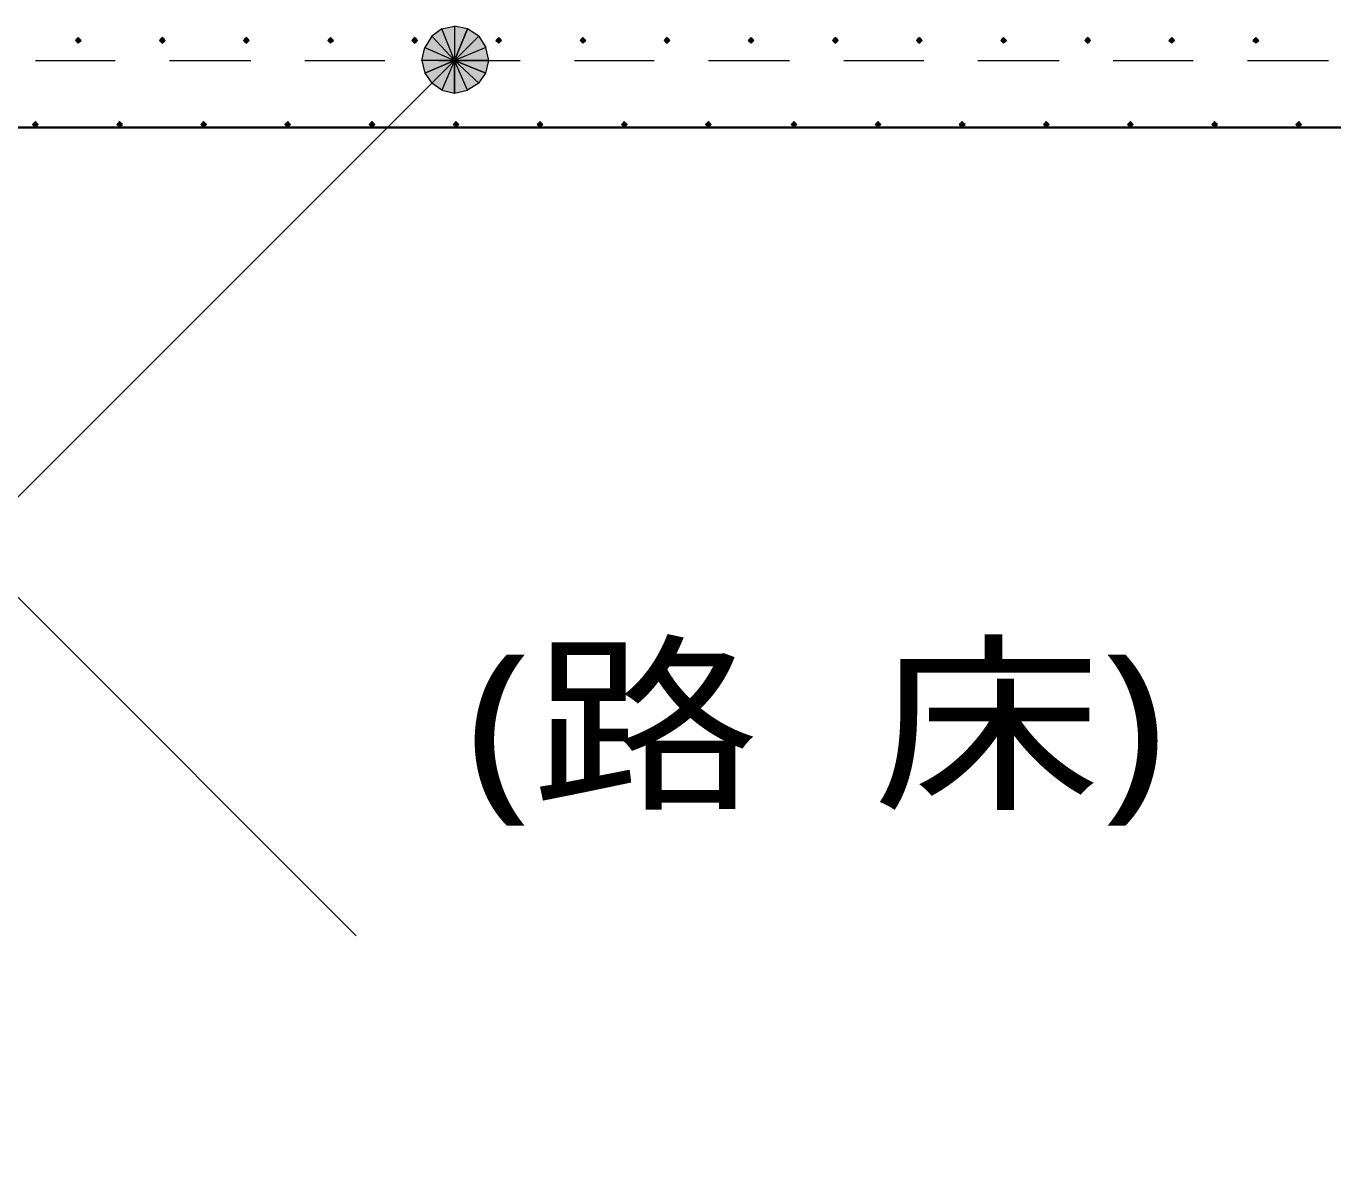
# Model space of a CAD drawing. Header units: millimetres. Extents: x 0 to 420, y 0 to 297.
# Drawn here: x 66.66 to 86.06, y 60.77 to 77.7 of the extents above; entities that cross this region are included whole.
import ezdxf
from ezdxf.enums import TextEntityAlignment as Align

# ---------------------------------------------------------------- set-up
doc = ezdxf.new("R2010")
doc.units = ezdxf.units.MM
doc.styles.add('kst32b', font='NotoSansJP-Variable.ttf')

msp = doc.modelspace()

# ---------------------------------------------------------------- hatches: boundary and pattern name
h = msp.add_hatch(color=7)
h.paths.add_polyline_path([(73.216, 77.661), (73.025, 77.703), (73.025, 77.195), (73.216, 77.661)])
h.paths.add_polyline_path([(73.025, 77.703), (73.025, 77.195), (72.835, 77.661), (73.025, 77.703)])
h.paths.add_polyline_path([(73.025, 77.195), (72.835, 77.661), (72.686, 77.555), (73.025, 77.195)])
h = msp.add_hatch(color=7)
h.paths.add_polyline_path([(73.533, 77.195), (73.491, 77.385), (73.025, 77.195), (73.533, 77.195)])
h.paths.add_polyline_path([(73.491, 77.385), (73.025, 77.195), (73.385, 77.555), (73.491, 77.385)])
h.paths.add_polyline_path([(73.025, 77.195), (73.385, 77.555), (73.216, 77.661), (73.025, 77.195)])
for points in [[(67.437, 77.534), (67.416, 77.512), (67.395, 77.491), (67.416, 77.47), (67.437, 77.449), (67.458, 77.47), (67.479, 77.491), (67.458, 77.512), (67.437, 77.534)], [(68.686, 77.534), (68.665, 77.512), (68.644, 77.491), (68.665, 77.47), (68.686, 77.449), (68.707, 77.47), (68.728, 77.491), (68.707, 77.512), (68.686, 77.534)], [(69.935, 77.534), (69.913, 77.512), (69.892, 77.491), (69.913, 77.47), (69.935, 77.449), (69.956, 77.47), (69.977, 77.491), (69.956, 77.512), (69.935, 77.534)], [(71.184, 77.534), (71.162, 77.512), (71.141, 77.491), (71.162, 77.47), (71.184, 77.449), (71.205, 77.47), (71.226, 77.491), (71.205, 77.512), (71.184, 77.534)], [(72.432, 77.534), (72.411, 77.512), (72.39, 77.491), (72.411, 77.47), (72.432, 77.449), (72.454, 77.47), (72.475, 77.491), (72.454, 77.512), (72.432, 77.534)], [(73.681, 77.534), (73.66, 77.512), (73.639, 77.491), (73.66, 77.47), (73.681, 77.449), (73.702, 77.47), (73.724, 77.491), (73.702, 77.512), (73.681, 77.534)], [(74.93, 77.534), (74.909, 77.512), (74.888, 77.491), (74.909, 77.47), (74.93, 77.449), (74.951, 77.47), (74.972, 77.491), (74.951, 77.512), (74.93, 77.534)], [(76.179, 77.534), (76.158, 77.512), (76.137, 77.491), (76.158, 77.47), (76.179, 77.449), (76.2, 77.47), (76.221, 77.491), (76.2, 77.512), (76.179, 77.534)], [(77.428, 77.534), (77.407, 77.512), (77.385, 77.491), (77.407, 77.47), (77.428, 77.449), (77.449, 77.47), (77.47, 77.491), (77.449, 77.512), (77.428, 77.534)], [(78.677, 77.534), (78.655, 77.512), (78.634, 77.491), (78.655, 77.47), (78.677, 77.449), (78.698, 77.47), (78.719, 77.491), (78.698, 77.512), (78.677, 77.534)], [(79.925, 77.534), (79.904, 77.512), (79.883, 77.491), (79.904, 77.47), (79.925, 77.449), (79.946, 77.47), (79.968, 77.491), (79.946, 77.512), (79.925, 77.534)], [(81.174, 77.534), (81.153, 77.512), (81.132, 77.491), (81.153, 77.47), (81.174, 77.449), (81.195, 77.47), (81.217, 77.491), (81.195, 77.512), (81.174, 77.534)], [(82.423, 77.534), (82.402, 77.512), (82.381, 77.491), (82.402, 77.47), (82.423, 77.449), (82.444, 77.47), (82.465, 77.491), (82.444, 77.512), (82.423, 77.534)], [(83.672, 77.534), (83.651, 77.512), (83.629, 77.491), (83.651, 77.47), (83.672, 77.449), (83.693, 77.47), (83.714, 77.491), (83.693, 77.512), (83.672, 77.534)], [(84.921, 77.534), (84.9, 77.512), (84.878, 77.491), (84.9, 77.47), (84.921, 77.449), (84.942, 77.47), (84.963, 77.491), (84.942, 77.512), (84.921, 77.534)], [(73.491, 77.004), (73.533, 77.195), (73.025, 77.195), (73.491, 77.004)], [(66.802, 76.285), (66.781, 76.263), (66.76, 76.242), (66.781, 76.221), (66.802, 76.2), (66.823, 76.221), (66.844, 76.242), (66.823, 76.263), (66.802, 76.285)], [(68.051, 76.285), (68.03, 76.263), (68.009, 76.242), (68.03, 76.221), (68.051, 76.2), (68.072, 76.221), (68.093, 76.242), (68.072, 76.263), (68.051, 76.285)], [(69.3, 76.285), (69.279, 76.263), (69.257, 76.242), (69.279, 76.221), (69.3, 76.2), (69.321, 76.221), (69.342, 76.242), (69.321, 76.263), (69.3, 76.285)], [(70.549, 76.285), (70.527, 76.263), (70.506, 76.242), (70.527, 76.221), (70.549, 76.2), (70.57, 76.221), (70.591, 76.242), (70.57, 76.263), (70.549, 76.285)], [(71.797, 76.285), (71.776, 76.263), (71.755, 76.242), (71.776, 76.221), (71.797, 76.2), (71.819, 76.221), (71.84, 76.242), (71.819, 76.263), (71.797, 76.285)], [(73.046, 76.285), (73.025, 76.263), (73.004, 76.242), (73.025, 76.221), (73.046, 76.2), (73.067, 76.221), (73.088, 76.242), (73.067, 76.263), (73.046, 76.285)], [(74.295, 76.285), (74.274, 76.263), (74.253, 76.242), (74.274, 76.221), (74.295, 76.2), (74.316, 76.221), (74.337, 76.242), (74.316, 76.263), (74.295, 76.285)], [(75.544, 76.285), (75.523, 76.263), (75.502, 76.242), (75.523, 76.221), (75.544, 76.2), (75.565, 76.221), (75.586, 76.242), (75.565, 76.263), (75.544, 76.285)], [(76.793, 76.285), (76.771, 76.263), (76.75, 76.242), (76.771, 76.221), (76.793, 76.2), (76.814, 76.221), (76.835, 76.242), (76.814, 76.263), (76.793, 76.285)], [(78.063, 76.285), (78.042, 76.263), (78.02, 76.242), (78.042, 76.221), (78.063, 76.2), (78.084, 76.221), (78.105, 76.242), (78.084, 76.263), (78.063, 76.285)], [(79.312, 76.285), (79.29, 76.263), (79.269, 76.242), (79.29, 76.221), (79.312, 76.2), (79.333, 76.221), (79.354, 76.242), (79.333, 76.263), (79.312, 76.285)], [(80.56, 76.285), (80.539, 76.263), (80.518, 76.242), (80.539, 76.221), (80.56, 76.2), (80.582, 76.221), (80.603, 76.242), (80.582, 76.263), (80.56, 76.285)], [(81.809, 76.285), (81.788, 76.263), (81.767, 76.242), (81.788, 76.221), (81.809, 76.2), (81.83, 76.221), (81.852, 76.242), (81.83, 76.263), (81.809, 76.285)], [(83.058, 76.285), (83.037, 76.263), (83.016, 76.242), (83.037, 76.221), (83.058, 76.2), (83.079, 76.221), (83.1, 76.242), (83.079, 76.263), (83.058, 76.285)], [(84.307, 76.285), (84.286, 76.263), (84.265, 76.242), (84.286, 76.221), (84.307, 76.2), (84.328, 76.221), (84.349, 76.242), (84.328, 76.263), (84.307, 76.285)], [(85.556, 76.285), (85.535, 76.263), (85.513, 76.242), (85.535, 76.221), (85.556, 76.2), (85.577, 76.221), (85.598, 76.242), (85.577, 76.263), (85.556, 76.285)]]:
    msp.add_hatch(color=7).paths.add_polyline_path(points)
h = msp.add_hatch(color=7)
h.paths.add_polyline_path([(72.686, 77.555), (72.581, 77.385), (73.025, 77.195), (72.686, 77.555)])
h.paths.add_polyline_path([(72.581, 77.385), (73.025, 77.195), (72.538, 77.195), (72.581, 77.385)])
h.paths.add_polyline_path([(73.025, 77.195), (72.538, 77.195), (72.581, 77.004), (73.025, 77.195)])
h = msp.add_hatch(color=7)
h.paths.add_polyline_path([(72.581, 77.004), (72.686, 76.856), (73.025, 77.195), (72.581, 77.004)])
h.paths.add_polyline_path([(72.686, 76.856), (73.025, 77.195), (72.835, 76.75), (72.686, 76.856)])
h.paths.add_polyline_path([(73.025, 77.195), (72.835, 76.75), (73.025, 76.708), (73.025, 77.195)])
h = msp.add_hatch(color=7)
h.paths.add_polyline_path([(73.025, 76.708), (73.216, 76.75), (73.025, 77.195), (73.025, 76.708)])
h.paths.add_polyline_path([(73.216, 76.75), (73.025, 77.195), (73.385, 76.856), (73.216, 76.75)])
h.paths.add_polyline_path([(73.025, 77.195), (73.385, 76.856), (73.491, 77.004), (73.025, 77.195)])

# ---------------------------------------------------------------- linework, layer by layer
at = {"lineweight": 0}
for points in [[(73.025, 77.195), (72.835, 77.661), (72.686, 77.555)], [(73.025, 77.703), (73.025, 77.195), (72.835, 77.661)], [(73.216, 77.661), (73.025, 77.703), (73.025, 77.195)], [(73.025, 77.195), (73.385, 77.555), (73.216, 77.661)], [(67.437, 77.534), (67.416, 77.512), (67.395, 77.491), (67.416, 77.47), (67.437, 77.449), (67.458, 77.47), (67.479, 77.491), (67.458, 77.512)], [(68.686, 77.534), (68.665, 77.512), (68.644, 77.491), (68.665, 77.47), (68.686, 77.449), (68.707, 77.47), (68.728, 77.491), (68.707, 77.512)], [(69.935, 77.534), (69.913, 77.512), (69.892, 77.491), (69.913, 77.47), (69.935, 77.449), (69.956, 77.47), (69.977, 77.491), (69.956, 77.512)], [(71.184, 77.534), (71.162, 77.512), (71.141, 77.491), (71.162, 77.47), (71.184, 77.449), (71.205, 77.47), (71.226, 77.491), (71.205, 77.512)], [(72.432, 77.534), (72.411, 77.512), (72.39, 77.491), (72.411, 77.47), (72.432, 77.449), (72.454, 77.47), (72.475, 77.491), (72.454, 77.512)], [(72.686, 77.555), (72.581, 77.385), (73.025, 77.195)], [(73.491, 77.385), (73.025, 77.195), (73.385, 77.555)], [(73.681, 77.534), (73.66, 77.512), (73.639, 77.491), (73.66, 77.47), (73.681, 77.449), (73.702, 77.47), (73.724, 77.491), (73.702, 77.512)], [(74.93, 77.534), (74.909, 77.512), (74.888, 77.491), (74.909, 77.47), (74.93, 77.449), (74.951, 77.47), (74.972, 77.491), (74.951, 77.512)], [(76.179, 77.534), (76.158, 77.512), (76.137, 77.491), (76.158, 77.47), (76.179, 77.449), (76.2, 77.47), (76.221, 77.491), (76.2, 77.512)], [(77.428, 77.534), (77.407, 77.512), (77.385, 77.491), (77.407, 77.47), (77.428, 77.449), (77.449, 77.47), (77.47, 77.491), (77.449, 77.512)], [(78.677, 77.534), (78.655, 77.512), (78.634, 77.491), (78.655, 77.47), (78.677, 77.449), (78.698, 77.47), (78.719, 77.491), (78.698, 77.512)], [(79.925, 77.534), (79.904, 77.512), (79.883, 77.491), (79.904, 77.47), (79.925, 77.449), (79.946, 77.47), (79.968, 77.491), (79.946, 77.512)], [(81.174, 77.534), (81.153, 77.512), (81.132, 77.491), (81.153, 77.47), (81.174, 77.449), (81.195, 77.47), (81.217, 77.491), (81.195, 77.512)], [(82.423, 77.534), (82.402, 77.512), (82.381, 77.491), (82.402, 77.47), (82.423, 77.449), (82.444, 77.47), (82.465, 77.491), (82.444, 77.512)], [(83.672, 77.534), (83.651, 77.512), (83.629, 77.491), (83.651, 77.47), (83.672, 77.449), (83.693, 77.47), (83.714, 77.491), (83.693, 77.512)], [(84.921, 77.534), (84.9, 77.512), (84.878, 77.491), (84.9, 77.47), (84.921, 77.449), (84.942, 77.47), (84.963, 77.491), (84.942, 77.512)], [(72.581, 77.385), (73.025, 77.195), (72.538, 77.195)], [(73.533, 77.195), (73.491, 77.385), (73.025, 77.195)], [(73.025, 77.195), (72.538, 77.195), (72.581, 77.004)], [(72.581, 77.004), (72.686, 76.856), (73.025, 77.195)], [(72.686, 76.856), (73.025, 77.195), (72.835, 76.75)], [(73.025, 77.195), (72.835, 76.75), (73.025, 76.708)], [(73.025, 76.708), (73.216, 76.75), (73.025, 77.195)], [(73.216, 76.75), (73.025, 77.195), (73.385, 76.856)], [(73.025, 77.195), (73.385, 76.856), (73.491, 77.004)], [(73.491, 77.004), (73.533, 77.195), (73.025, 77.195)], [(66.802, 76.285), (66.781, 76.263), (66.76, 76.242), (66.781, 76.221), (66.802, 76.2), (66.823, 76.221), (66.844, 76.242), (66.823, 76.263)], [(68.051, 76.285), (68.03, 76.263), (68.009, 76.242), (68.03, 76.221), (68.051, 76.2), (68.072, 76.221), (68.093, 76.242), (68.072, 76.263)], [(69.3, 76.285), (69.279, 76.263), (69.257, 76.242), (69.279, 76.221), (69.3, 76.2), (69.321, 76.221), (69.342, 76.242), (69.321, 76.263)], [(70.549, 76.285), (70.527, 76.263), (70.506, 76.242), (70.527, 76.221), (70.549, 76.2), (70.57, 76.221), (70.591, 76.242), (70.57, 76.263)], [(71.797, 76.285), (71.776, 76.263), (71.755, 76.242), (71.776, 76.221), (71.797, 76.2), (71.819, 76.221), (71.84, 76.242), (71.819, 76.263)], [(73.046, 76.285), (73.025, 76.263), (73.004, 76.242), (73.025, 76.221), (73.046, 76.2), (73.067, 76.221), (73.088, 76.242), (73.067, 76.263)], [(74.295, 76.285), (74.274, 76.263), (74.253, 76.242), (74.274, 76.221), (74.295, 76.2), (74.316, 76.221), (74.337, 76.242), (74.316, 76.263)], [(75.544, 76.285), (75.523, 76.263), (75.502, 76.242), (75.523, 76.221), (75.544, 76.2), (75.565, 76.221), (75.586, 76.242), (75.565, 76.263)], [(76.793, 76.285), (76.771, 76.263), (76.75, 76.242), (76.771, 76.221), (76.793, 76.2), (76.814, 76.221), (76.835, 76.242), (76.814, 76.263)], [(78.063, 76.285), (78.042, 76.263), (78.02, 76.242), (78.042, 76.221), (78.063, 76.2), (78.084, 76.221), (78.105, 76.242), (78.084, 76.263)], [(79.312, 76.285), (79.29, 76.263), (79.269, 76.242), (79.29, 76.221), (79.312, 76.2), (79.333, 76.221), (79.354, 76.242), (79.333, 76.263)], [(80.56, 76.285), (80.539, 76.263), (80.518, 76.242), (80.539, 76.221), (80.56, 76.2), (80.582, 76.221), (80.603, 76.242), (80.582, 76.263)], [(81.809, 76.285), (81.788, 76.263), (81.767, 76.242), (81.788, 76.221), (81.809, 76.2), (81.83, 76.221), (81.852, 76.242), (81.83, 76.263)], [(83.058, 76.285), (83.037, 76.263), (83.016, 76.242), (83.037, 76.221), (83.058, 76.2), (83.079, 76.221), (83.1, 76.242), (83.079, 76.263)], [(84.307, 76.285), (84.286, 76.263), (84.265, 76.242), (84.286, 76.221), (84.307, 76.2), (84.328, 76.221), (84.349, 76.242), (84.328, 76.263)], [(85.556, 76.285), (85.535, 76.263), (85.513, 76.242), (85.535, 76.221), (85.556, 76.2), (85.577, 76.221), (85.598, 76.242), (85.577, 76.263)]]:
    msp.add_lwpolyline(points, close=True, dxfattribs=at)
at = {"lineweight": 13}
for points in [[(73.025, 77.195), (56.6, 60.77)], [(66.802, 77.195), (67.987, 77.195)], [(68.792, 77.195), (69.998, 77.195)], [(70.803, 77.195), (71.988, 77.195)], [(72.792, 77.195), (73.999, 77.195)], [(74.803, 77.195), (75.988, 77.195)], [(76.793, 77.195), (77.999, 77.195)], [(78.804, 77.195), (79.989, 77.195)], [(80.793, 77.195), (82, 77.195)], [(82.804, 77.195), (83.989, 77.195)], [(84.794, 77.195), (86, 77.195)], [(62.061, 73.702), (71.565, 64.198)]]:
    msp.add_lwpolyline(points, dxfattribs=at)
at = {"lineweight": 30}
msp.add_lwpolyline([(44.556, 76.2), (112.226, 76.2)], dxfattribs=at)

# ---------------------------------------------------------------- texts
at = {"style": 'kst32b'}
msp.add_text('(路  床)', height=2.0791, dxfattribs=at).set_placement((73.194, 66.294), (83.59, 66.294), align=Align.FIT)

doc.saveas('drawing.dxf')
